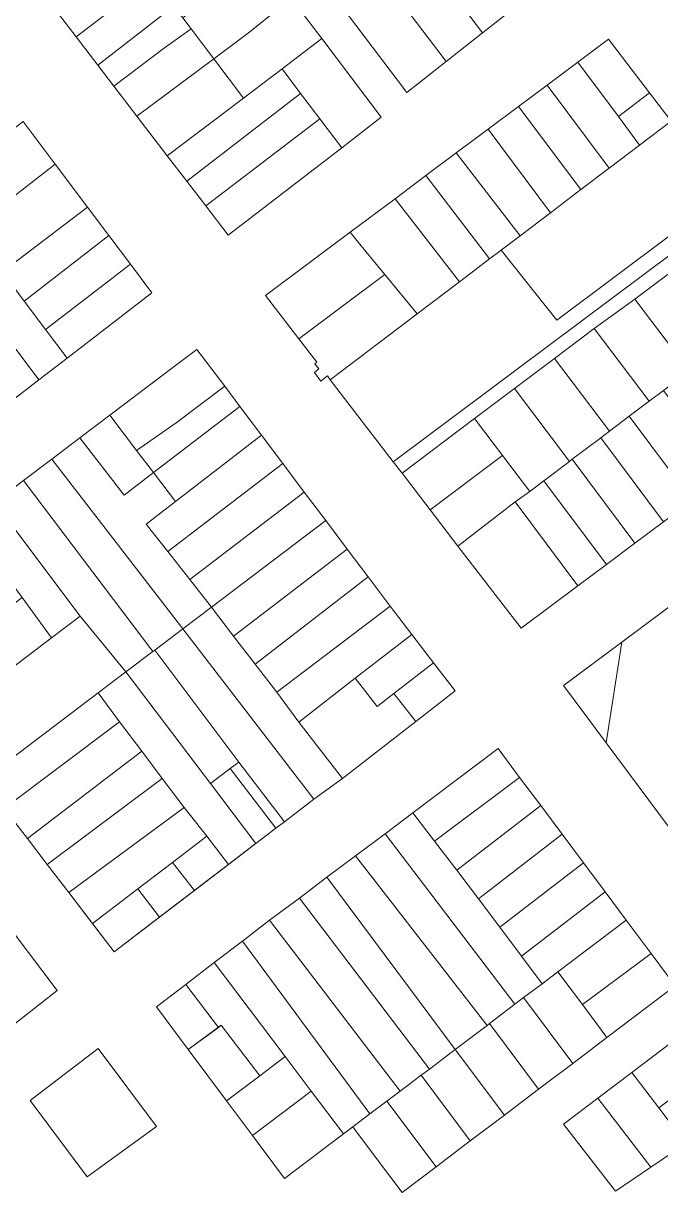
# Model space of a CAD drawing. Header units: metres. Extents: x 3873 to 16340, y -5213 to 3289.
# Drawn here: x 4250.5 to 4429, y 429.7 to 757.2 of the extents above; entities that cross this region are included whole.
import ezdxf

# ---------------------------------------------------------------- set-up
doc = ezdxf.new("R2010")
doc.units = ezdxf.units.M
doc.layers.add('CONTEXTO-MANZANAS', color=8, linetype='Continuous', lineweight=0, plot=False)
doc.layers.add('CONTEXTO-PARCELAS', color=9, linetype='Continuous', lineweight=0, plot=False)

msp = doc.modelspace()

# ---------------------------------------------------------------- linework, layer by layer
at = {"layer": 'CONTEXTO-MANZANAS'}
for points in [[(4327.79, 866.78), (4344.42, 844.88), (4352.28, 834.53), (4360.15, 824.17), (4368.01, 813.82), (4375.88, 803.46), (4383.74, 793.11), (4400.37, 771.21), (4389.36, 762.56), (4379.14, 754.53), (4368.91, 746.5), (4357.9, 737.85), (4341.27, 759.76), (4333.4, 770.11), (4325.54, 780.47), (4317.67, 790.82), (4309.81, 801.17), (4301.95, 811.53), (4285.32, 833.43), (4296.33, 842.08), (4306.55, 850.1), (4316.78, 858.13), (4327.79, 866.78)], [(4278.22, 826.54), (4293.35, 806.6), (4301.32, 796.1), (4308.44, 786.7), (4317.25, 775.1), (4325.5, 764.2), (4334.07, 752.92), (4350.75, 730.92), (4339.66, 722.35), (4307.85, 697.82), (4301.57, 706.04), (4296.25, 712.95), (4290.78, 720.04), (4282.28, 731.17), (4275.82, 739.57), (4271.28, 745.49), (4265.22, 753.39), (4234.82, 793.04), (4260.94, 813.2), (4278.22, 826.54)], [(4429.85, 617.57), (4421.85, 611.6), (4413.85, 605.64), (4405.82, 599.64), (4389.91, 587.76), (4372.22, 610.79), (4364.47, 620.92), (4356.57, 631.2), (4354.13, 634.39), (4336.47, 657.35), (4335.66, 658.42), (4333.82, 657.01), (4332, 659.39), (4333.22, 660.45), (4332.1, 661.85), (4332.66, 662.32), (4327.69, 668.79), (4318.32, 680.98), (4342.03, 698.7), (4354.6, 708.07), (4363.28, 714.57), (4371.75, 720.89), (4380.66, 727.54), (4389.16, 733.89), (4397.25, 739.92), (4405.82, 746.32), (4414.41, 752.73)], [(4414.41, 752.73), (4425.91, 737.75), (4432, 729.82)], [(4250.41, 729.73), (4259.41, 717.73), (4268.44, 705.73), (4274.44, 697.73), (4280.44, 689.76), (4286.44, 681.76), (4262.69, 663.42), (4254.78, 657.32), (4246.85, 651.2)], [(4242.38, 623.01), (4250.5, 629.17), (4258.41, 635.14), (4266.32, 641.14), (4274.66, 647.45), (4292.35, 660.79), (4299.07, 665.86), (4306.88, 655.55), (4311.16, 649.89), (4317.16, 641.89), (4323.19, 633.89), (4329.19, 625.92), (4335.22, 617.92), (4341.22, 609.95), (4347.1, 602.14), (4353.28, 593.95), (4359.28, 585.98), (4365.36, 578.1), (4371.49, 570.2), (4360.43, 561.62), (4339.88, 545.69), (4331.88, 539.89), (4323.59, 533.57), (4321.17, 531.73), (4315.63, 527.51), (4314.98, 527.01), (4307.69, 521.42), (4288.35, 506.64), (4275.91, 497.14), (4269.44, 505.57)], [(4448.33, 606.41), (4478.18, 566.3), (4485.35, 556.68), (4492.51, 547.05), (4499.68, 537.42), (4506.84, 527.8), (4514.01, 518.17), (4490.77, 500.82), (4467.53, 483.48), (4460.36, 493.1), (4453.2, 502.73), (4446.03, 512.36), (4438.87, 521.98), (4431.7, 531.61), (4413.79, 555.67), (4401.85, 571.72), (4418.12, 583.86), (4448.33, 606.41)], [(4269.44, 505.57), (4263.19, 513.73), (4257.16, 521.6), (4251.57, 528.89), (4245.1, 537.29)], [(4247.85, 502.23), (4259.94, 486.29), (4244.19, 473.95)]]:
    msp.add_lwpolyline(points, dxfattribs=at)
at = {"layer": 'CONTEXTO-PARCELAS'}
for points in [[(4265.22, 753.39), (4234.82, 793.04), (4260.94, 813.2), (4276.19, 793.42), (4284.13, 783.13), (4291.47, 773.6), (4286.63, 769.95), (4282.6, 766.76), (4265.22, 753.39)], [(4265.22, 753.39), (4234.82, 793.04), (4260.94, 813.2), (4276.19, 793.42), (4284.13, 783.13), (4291.47, 773.6), (4286.63, 769.95), (4282.6, 766.76), (4265.22, 753.39)], [(4265.22, 753.39), (4234.82, 793.04), (4260.94, 813.2), (4276.19, 793.42), (4284.13, 783.13), (4291.47, 773.6), (4286.63, 769.95), (4282.6, 766.76), (4265.22, 753.39)], [(4379.14, 754.53), (4362.5, 776.43), (4363.33, 777.08), (4372.73, 784.46), (4389.36, 762.56), (4379.14, 754.53)], [(4379.14, 754.53), (4362.5, 776.43), (4363.33, 777.08), (4372.73, 784.46), (4389.36, 762.56), (4379.14, 754.53)], [(4379.14, 754.53), (4362.5, 776.43), (4363.33, 777.08), (4372.73, 784.46), (4389.36, 762.56), (4379.14, 754.53)], [(4368.91, 746.5), (4352.28, 768.4), (4362.5, 776.43), (4379.14, 754.53), (4368.91, 746.5)], [(4368.91, 746.5), (4352.28, 768.4), (4362.5, 776.43), (4379.14, 754.53), (4368.91, 746.5)], [(4368.91, 746.5), (4352.28, 768.4), (4362.5, 776.43), (4379.14, 754.53), (4368.91, 746.5)], [(4303.82, 747.29), (4297.47, 755.67), (4295.13, 758.73), (4317.25, 775.1), (4325.5, 764.2), (4313.94, 754.85), (4303.82, 747.29)], [(4303.82, 747.29), (4297.47, 755.67), (4295.13, 758.73), (4317.25, 775.1), (4325.5, 764.2), (4313.94, 754.85), (4303.82, 747.29)], [(4303.82, 747.29), (4297.47, 755.67), (4295.13, 758.73), (4317.25, 775.1), (4325.5, 764.2), (4313.94, 754.85), (4303.82, 747.29)], [(4286.63, 769.95), (4292.64, 762.02), (4271.28, 745.49), (4265.22, 753.39), (4282.6, 766.76), (4286.63, 769.95)], [(4286.63, 769.95), (4292.64, 762.02), (4271.28, 745.49), (4265.22, 753.39), (4282.6, 766.76), (4286.63, 769.95)], [(4341.27, 759.76), (4352.28, 768.4), (4368.91, 746.5), (4357.9, 737.85), (4341.27, 759.76)], [(4341.27, 759.76), (4352.28, 768.4), (4368.91, 746.5), (4357.9, 737.85), (4341.27, 759.76)], [(4341.27, 759.76), (4352.28, 768.4), (4368.91, 746.5), (4357.9, 737.85), (4341.27, 759.76)], [(4303.82, 747.29), (4313.94, 754.85), (4325.5, 764.2), (4334.07, 752.92), (4322.94, 744.45), (4312.16, 736.26), (4303.82, 747.29)], [(4303.82, 747.29), (4313.94, 754.85), (4325.5, 764.2), (4334.07, 752.92), (4322.94, 744.45), (4312.16, 736.26), (4303.82, 747.29)], [(4303.82, 747.29), (4313.94, 754.85), (4325.5, 764.2), (4334.07, 752.92), (4322.94, 744.45), (4312.16, 736.26), (4303.82, 747.29)], [(4271.28, 745.49), (4292.64, 762.02), (4295.13, 758.73), (4297.47, 755.67), (4289.6, 750.04), (4275.82, 739.57), (4271.28, 745.49)], [(4271.28, 745.49), (4292.64, 762.02), (4295.13, 758.73), (4297.47, 755.67), (4289.6, 750.04), (4275.82, 739.57), (4271.28, 745.49)], [(4289.6, 750.04), (4297.47, 755.67), (4303.82, 747.29), (4282.28, 731.17), (4275.82, 739.57), (4289.6, 750.04)], [(4289.6, 750.04), (4297.47, 755.67), (4303.82, 747.29), (4282.28, 731.17), (4275.82, 739.57), (4289.6, 750.04)], [(4289.6, 750.04), (4297.47, 755.67), (4303.82, 747.29), (4282.28, 731.17), (4275.82, 739.57), (4289.6, 750.04)], [(4333.57, 730.42), (4328.16, 737.54), (4322.94, 744.45), (4334.07, 752.92), (4350.75, 730.92), (4339.66, 722.35), (4333.57, 730.42)], [(4333.57, 730.42), (4328.16, 737.54), (4322.94, 744.45), (4334.07, 752.92), (4350.75, 730.92), (4339.66, 722.35), (4333.57, 730.42)], [(4333.57, 730.42), (4328.16, 737.54), (4322.94, 744.45), (4334.07, 752.92), (4350.75, 730.92), (4339.66, 722.35), (4333.57, 730.42)], [(4405.82, 746.32), (4414.41, 752.73), (4425.91, 737.75), (4417.2, 731.06), (4405.82, 746.32)], [(4405.82, 746.32), (4414.41, 752.73), (4425.91, 737.75), (4417.2, 731.06), (4405.82, 746.32)], [(4282.28, 731.17), (4303.82, 747.29), (4312.16, 736.26), (4290.78, 720.04), (4282.28, 731.17)], [(4282.28, 731.17), (4303.82, 747.29), (4312.16, 736.26), (4290.78, 720.04), (4282.28, 731.17)], [(4282.28, 731.17), (4303.82, 747.29), (4312.16, 736.26), (4290.78, 720.04), (4282.28, 731.17)], [(4290.78, 720.04), (4312.16, 736.26), (4322.94, 744.45), (4328.16, 737.54), (4296.25, 712.95), (4290.78, 720.04)], [(4290.78, 720.04), (4312.16, 736.26), (4322.94, 744.45), (4328.16, 737.54), (4296.25, 712.95), (4290.78, 720.04)], [(4290.78, 720.04), (4312.16, 736.26), (4322.94, 744.45), (4328.16, 737.54), (4296.25, 712.95), (4290.78, 720.04)], [(4397.25, 739.92), (4405.82, 746.32), (4417.2, 731.06), (4423.13, 723.1), (4414.63, 716.64), (4397.25, 739.92)], [(4397.25, 739.92), (4405.82, 746.32), (4417.2, 731.06), (4423.13, 723.1), (4414.63, 716.64), (4397.25, 739.92)], [(4296.25, 712.95), (4328.16, 737.54), (4333.57, 730.42), (4301.57, 706.04), (4296.25, 712.95)], [(4296.25, 712.95), (4328.16, 737.54), (4333.57, 730.42), (4301.57, 706.04), (4296.25, 712.95)], [(4296.25, 712.95), (4328.16, 737.54), (4333.57, 730.42), (4301.57, 706.04), (4296.25, 712.95)], [(4389.16, 733.89), (4397.25, 739.92), (4414.63, 716.64), (4406.72, 710.64), (4389.16, 733.89)], [(4389.16, 733.89), (4397.25, 739.92), (4414.63, 716.64), (4406.72, 710.64), (4389.16, 733.89)], [(4417.2, 731.06), (4425.91, 737.75), (4432, 729.82), (4423.13, 723.1), (4417.2, 731.06)], [(4417.2, 731.06), (4425.91, 737.75), (4432, 729.82), (4423.13, 723.1), (4417.2, 731.06)], [(4398.16, 704.14), (4380.66, 727.54), (4389.16, 733.89), (4406.72, 710.64), (4398.16, 704.14)], [(4398.16, 704.14), (4380.66, 727.54), (4389.16, 733.89), (4406.72, 710.64), (4398.16, 704.14)], [(4307.85, 697.82), (4301.57, 706.04), (4333.57, 730.42), (4339.66, 722.35), (4307.85, 697.82)], [(4307.85, 697.82), (4301.57, 706.04), (4333.57, 730.42), (4339.66, 722.35), (4307.85, 697.82)], [(4307.85, 697.82), (4301.57, 706.04), (4333.57, 730.42), (4339.66, 722.35), (4307.85, 697.82)], [(4202.99, 692.94), (4250.41, 729.73), (4259.41, 717.73), (4212.06, 680.99), (4202.99, 692.94)], [(4202.99, 692.94), (4250.41, 729.73), (4259.41, 717.73), (4212.06, 680.99), (4202.99, 692.94)], [(4389.63, 697.67), (4371.75, 720.89), (4380.66, 727.54), (4398.16, 704.14), (4389.63, 697.67)], [(4389.63, 697.67), (4371.75, 720.89), (4380.66, 727.54), (4398.16, 704.14), (4389.63, 697.67)], [(4389.63, 697.67), (4398.16, 704.14), (4406.72, 710.64), (4414.63, 716.64), (4423.13, 723.1), (4432, 729.82), (4447.53, 709.6), (4399.91, 674.07), (4384.38, 693.67), (4389.63, 697.67)], [(4389.63, 697.67), (4398.16, 704.14), (4406.72, 710.64), (4414.63, 716.64), (4423.13, 723.1), (4432, 729.82), (4447.53, 709.6), (4399.91, 674.07), (4384.38, 693.67), (4389.63, 697.67)], [(4381.1, 691.2), (4363.28, 714.57), (4371.75, 720.89), (4389.63, 697.67), (4384.38, 693.67), (4381.1, 691.2)], [(4381.1, 691.2), (4363.28, 714.57), (4371.75, 720.89), (4389.63, 697.67), (4384.38, 693.67), (4381.1, 691.2)], [(4228.47, 675.07), (4228.82, 674.64), (4220.72, 668.67), (4212.06, 680.99), (4259.41, 717.73), (4268.44, 705.73), (4244.57, 687.57), (4236.6, 681.51), (4228.47, 675.07)], [(4228.47, 675.07), (4228.82, 674.64), (4220.72, 668.67), (4212.06, 680.99), (4259.41, 717.73), (4268.44, 705.73), (4244.57, 687.57), (4236.6, 681.51), (4228.47, 675.07)], [(4354.6, 708.07), (4363.28, 714.57), (4381.1, 691.2), (4372.69, 684.82), (4354.6, 708.07)], [(4354.6, 708.07), (4363.28, 714.57), (4381.1, 691.2), (4372.69, 684.82), (4354.6, 708.07)], [(4360.85, 675.82), (4372.69, 684.82), (4381.1, 691.2), (4384.38, 693.67), (4399.91, 674.07), (4447.53, 709.6), (4450.19, 706.14), (4354.13, 634.39), (4336.47, 657.35), (4360.85, 675.82)], [(4360.85, 675.82), (4372.69, 684.82), (4381.1, 691.2), (4384.38, 693.67), (4399.91, 674.07), (4447.53, 709.6), (4450.19, 706.14), (4354.13, 634.39), (4336.47, 657.35), (4360.85, 675.82)], [(4342.03, 698.7), (4354.6, 708.07), (4372.69, 684.82), (4360.85, 675.82), (4351.78, 686.82), (4350.75, 688.07), (4344.32, 695.92), (4342.03, 698.7)], [(4342.03, 698.7), (4354.6, 708.07), (4372.69, 684.82), (4360.85, 675.82), (4351.78, 686.82), (4350.75, 688.07), (4344.32, 695.92), (4342.03, 698.7)], [(4244.57, 687.57), (4268.44, 705.73), (4274.44, 697.73), (4250.69, 679.42), (4244.57, 687.57)], [(4244.57, 687.57), (4268.44, 705.73), (4274.44, 697.73), (4250.69, 679.42), (4244.57, 687.57)], [(4410.44, 671.7), (4399.25, 663.29), (4388.07, 654.89), (4376.88, 646.48), (4356.57, 631.2), (4354.13, 634.39), (4450.19, 706.14), (4452.63, 702.95), (4433.41, 688.6), (4421.78, 679.92), (4410.44, 671.7)], [(4410.44, 671.7), (4399.25, 663.29), (4388.07, 654.89), (4376.88, 646.48), (4356.57, 631.2), (4354.13, 634.39), (4450.19, 706.14), (4452.63, 702.95), (4433.41, 688.6), (4421.78, 679.92), (4410.44, 671.7)], [(4256.69, 671.42), (4250.69, 679.42), (4274.44, 697.73), (4280.44, 689.76), (4256.69, 671.42)], [(4256.69, 671.42), (4250.69, 679.42), (4274.44, 697.73), (4280.44, 689.76), (4256.69, 671.42)], [(4318.32, 680.98), (4342.03, 698.7), (4344.32, 695.92), (4350.75, 688.07), (4351.78, 686.82), (4327.69, 668.79), (4318.32, 680.98)], [(4318.32, 680.98), (4342.03, 698.7), (4344.32, 695.92), (4350.75, 688.07), (4351.78, 686.82), (4327.69, 668.79), (4318.32, 680.98)], [(4256.69, 671.42), (4280.44, 689.76), (4286.44, 681.76), (4262.69, 663.42), (4256.69, 671.42)], [(4256.69, 671.42), (4280.44, 689.76), (4286.44, 681.76), (4262.69, 663.42), (4256.69, 671.42)], [(4437.03, 659.85), (4421.78, 679.92), (4433.41, 688.6), (4440.72, 678.92), (4448.53, 668.57), (4439.38, 661.64), (4437.03, 659.85)], [(4437.03, 659.85), (4421.78, 679.92), (4433.41, 688.6), (4440.72, 678.92), (4448.53, 668.57), (4439.38, 661.64), (4437.03, 659.85)], [(4244.57, 687.57), (4250.69, 679.42), (4256.69, 671.42), (4262.69, 663.42), (4254.78, 657.32), (4236.6, 681.51), (4244.57, 687.57)], [(4244.57, 687.57), (4250.69, 679.42), (4256.69, 671.42), (4262.69, 663.42), (4254.78, 657.32), (4236.6, 681.51), (4244.57, 687.57)], [(4360.85, 675.82), (4336.47, 657.35), (4335.66, 658.42), (4333.82, 657.01), (4332, 659.39), (4333.22, 660.45), (4332.1, 661.85), (4332.66, 662.32), (4327.69, 668.79), (4351.78, 686.82), (4360.85, 675.82)], [(4360.85, 675.82), (4336.47, 657.35), (4335.66, 658.42), (4333.82, 657.01), (4332, 659.39), (4333.22, 660.45), (4332.1, 661.85), (4332.66, 662.32), (4327.69, 668.79), (4351.78, 686.82), (4360.85, 675.82)], [(4228.82, 674.64), (4228.47, 675.07), (4236.6, 681.51), (4254.78, 657.32), (4246.85, 651.2), (4228.82, 674.64)], [(4228.82, 674.64), (4228.47, 675.07), (4236.6, 681.51), (4254.78, 657.32), (4246.85, 651.2), (4228.82, 674.64)], [(4425.85, 651.39), (4410.44, 671.7), (4421.78, 679.92), (4437.03, 659.85), (4429.82, 654.39), (4425.85, 651.39)], [(4425.85, 651.39), (4410.44, 671.7), (4421.78, 679.92), (4437.03, 659.85), (4429.82, 654.39), (4425.85, 651.39)], [(4414.69, 642.95), (4399.25, 663.29), (4410.44, 671.7), (4425.85, 651.39), (4420.25, 647.17), (4414.69, 642.95)], [(4414.69, 642.95), (4399.25, 663.29), (4410.44, 671.7), (4425.85, 651.39), (4420.25, 647.17), (4414.69, 642.95)], [(4274.66, 647.45), (4292.35, 660.79), (4299.07, 665.86), (4306.88, 655.55), (4293.32, 645.29), (4282.18, 637.57), (4274.66, 647.45)], [(4274.66, 647.45), (4292.35, 660.79), (4299.07, 665.86), (4306.88, 655.55), (4293.32, 645.29), (4282.18, 637.57), (4274.66, 647.45)], [(4403.53, 634.48), (4388.07, 654.89), (4399.25, 663.29), (4414.69, 642.95), (4412.28, 641.1), (4404.28, 635.1), (4403.53, 634.48)], [(4403.53, 634.48), (4388.07, 654.89), (4399.25, 663.29), (4414.69, 642.95), (4412.28, 641.1), (4404.28, 635.1), (4403.53, 634.48)], [(4282.18, 637.57), (4293.32, 645.29), (4306.88, 655.55), (4311.16, 649.89), (4286.91, 631.35), (4282.18, 637.57)], [(4282.18, 637.57), (4293.32, 645.29), (4306.88, 655.55), (4311.16, 649.89), (4286.91, 631.35), (4282.18, 637.57)], [(4392.38, 626.04), (4384.69, 636.17), (4376.88, 646.48), (4388.07, 654.89), (4403.53, 634.48), (4396.28, 629.1), (4392.38, 626.04)], [(4392.38, 626.04), (4384.69, 636.17), (4376.88, 646.48), (4388.07, 654.89), (4403.53, 634.48), (4396.28, 629.1), (4392.38, 626.04)], [(4425.85, 651.39), (4429.82, 654.39), (4447.47, 630.73), (4437.88, 623.57), (4420.25, 647.17), (4425.85, 651.39)], [(4425.85, 651.39), (4429.82, 654.39), (4447.47, 630.73), (4437.88, 623.57), (4420.25, 647.17), (4425.85, 651.39)], [(4286.91, 631.35), (4311.16, 649.89), (4317.16, 641.89), (4293.07, 623.29), (4286.91, 631.35)], [(4286.91, 631.35), (4311.16, 649.89), (4317.16, 641.89), (4293.07, 623.29), (4286.91, 631.35)], [(4266.32, 641.14), (4274.66, 647.45), (4282.18, 637.57), (4286.91, 631.35), (4278.66, 625.07), (4266.32, 641.14)], [(4266.32, 641.14), (4274.66, 647.45), (4282.18, 637.57), (4286.91, 631.35), (4278.66, 625.07), (4266.32, 641.14)], [(4356.57, 631.2), (4376.88, 646.48), (4384.69, 636.17), (4364.47, 620.92), (4356.57, 631.2)], [(4356.57, 631.2), (4376.88, 646.48), (4384.69, 636.17), (4364.47, 620.92), (4356.57, 631.2)], [(4429.85, 617.57), (4412.28, 641.1), (4414.69, 642.95), (4420.25, 647.17), (4437.88, 623.57), (4429.85, 617.57)], [(4429.85, 617.57), (4412.28, 641.1), (4414.69, 642.95), (4420.25, 647.17), (4437.88, 623.57), (4429.85, 617.57)], [(4293.07, 623.29), (4317.16, 641.89), (4323.19, 633.89), (4290.91, 609.26), (4284.88, 616.95), (4293.07, 623.29)], [(4293.07, 623.29), (4317.16, 641.89), (4323.19, 633.89), (4290.91, 609.26), (4284.88, 616.95), (4293.07, 623.29)], [(4266.32, 641.14), (4278.66, 625.07), (4286.91, 631.35), (4293.07, 623.29), (4284.88, 616.95), (4290.91, 609.26), (4297.1, 601.39), (4303.13, 593.67), (4295.1, 587.57), (4258.41, 635.14), (4266.32, 641.14)], [(4266.32, 641.14), (4278.66, 625.07), (4286.91, 631.35), (4293.07, 623.29), (4284.88, 616.95), (4290.91, 609.26), (4297.1, 601.39), (4303.13, 593.67), (4295.1, 587.57), (4258.41, 635.14), (4266.32, 641.14)], [(4404.28, 635.1), (4412.28, 641.1), (4429.85, 617.57), (4421.85, 611.6), (4404.28, 635.1)], [(4404.28, 635.1), (4412.28, 641.1), (4429.85, 617.57), (4421.85, 611.6), (4404.28, 635.1)], [(4364.47, 620.92), (4384.69, 636.17), (4392.38, 626.04), (4388.25, 623.14), (4372.22, 610.79), (4364.47, 620.92)], [(4364.47, 620.92), (4384.69, 636.17), (4392.38, 626.04), (4388.25, 623.14), (4372.22, 610.79), (4364.47, 620.92)], [(4250.5, 629.17), (4258.41, 635.14), (4295.1, 587.57), (4287.32, 581.67), (4286.73, 581.22), (4250.5, 629.17)], [(4250.5, 629.17), (4258.41, 635.14), (4295.1, 587.57), (4287.32, 581.67), (4286.73, 581.22), (4250.5, 629.17)], [(4297.1, 601.39), (4290.91, 609.26), (4323.19, 633.89), (4329.19, 625.92), (4297.1, 601.39)], [(4297.1, 601.39), (4290.91, 609.26), (4323.19, 633.89), (4329.19, 625.92), (4297.1, 601.39)], [(4403.53, 634.48), (4404.28, 635.1), (4421.85, 611.6), (4413.85, 605.64), (4396.28, 629.1), (4403.53, 634.48)], [(4403.53, 634.48), (4404.28, 635.1), (4421.85, 611.6), (4413.85, 605.64), (4396.28, 629.1), (4403.53, 634.48)], [(4242.38, 623.01), (4250.5, 629.17), (4286.73, 581.22), (4279.19, 575.54), (4266.35, 591.17), (4242.38, 623.01)], [(4242.38, 623.01), (4250.5, 629.17), (4286.73, 581.22), (4279.19, 575.54), (4266.35, 591.17), (4242.38, 623.01)], [(4405.82, 599.64), (4388.25, 623.14), (4392.38, 626.04), (4396.28, 629.1), (4413.85, 605.64), (4405.82, 599.64)], [(4405.82, 599.64), (4388.25, 623.14), (4392.38, 626.04), (4396.28, 629.1), (4413.85, 605.64), (4405.82, 599.64)], [(4297.1, 601.39), (4329.19, 625.92), (4335.22, 617.92), (4303.13, 593.67), (4297.1, 601.39)], [(4297.1, 601.39), (4329.19, 625.92), (4335.22, 617.92), (4303.13, 593.67), (4297.1, 601.39)], [(4242.38, 623.01), (4266.35, 591.17), (4258.32, 585.07), (4250.1, 596.42), (4234.53, 617.1), (4242.38, 623.01)], [(4242.38, 623.01), (4266.35, 591.17), (4258.32, 585.07), (4250.1, 596.42), (4234.53, 617.1), (4242.38, 623.01)], [(4388.25, 623.14), (4405.82, 599.64), (4389.91, 587.76), (4372.22, 610.79), (4388.25, 623.14)], [(4388.25, 623.14), (4405.82, 599.64), (4389.91, 587.76), (4372.22, 610.79), (4388.25, 623.14)], [(4309.35, 585.57), (4303.13, 593.67), (4335.22, 617.92), (4341.22, 609.95), (4309.35, 585.57)], [(4309.35, 585.57), (4303.13, 593.67), (4335.22, 617.92), (4341.22, 609.95), (4309.35, 585.57)], [(4309.35, 585.57), (4341.22, 609.95), (4347.1, 602.14), (4315.44, 577.67), (4309.35, 585.57)], [(4309.35, 585.57), (4341.22, 609.95), (4347.1, 602.14), (4315.44, 577.67), (4309.35, 585.57)], [(4413.79, 555.67), (4418.12, 583.86), (4448.33, 606.41), (4478.18, 566.3), (4454.94, 548.96), (4431.7, 531.61), (4413.79, 555.67)], [(4413.79, 555.67), (4418.12, 583.86), (4448.33, 606.41), (4478.18, 566.3), (4454.94, 548.96), (4431.7, 531.61), (4413.79, 555.67)], [(4413.79, 555.67), (4418.12, 583.86), (4448.33, 606.41), (4478.18, 566.3), (4454.94, 548.96), (4431.7, 531.61), (4413.79, 555.67)], [(4315.44, 577.67), (4347.1, 602.14), (4353.28, 593.95), (4321.44, 569.85), (4315.44, 577.67)], [(4315.44, 577.67), (4347.1, 602.14), (4353.28, 593.95), (4321.44, 569.85), (4315.44, 577.67)], [(4226.82, 561.17), (4218.29, 572.26), (4225.78, 577.98), (4234.1, 584.29), (4241.88, 590.2), (4250.1, 596.42), (4258.32, 585.07), (4243.69, 573.98), (4226.82, 561.17)], [(4226.82, 561.17), (4218.29, 572.26), (4225.78, 577.98), (4234.1, 584.29), (4241.88, 590.2), (4250.1, 596.42), (4258.32, 585.07), (4243.69, 573.98), (4226.82, 561.17)], [(4303.13, 593.67), (4309.35, 585.57), (4315.44, 577.67), (4321.44, 569.85), (4327.63, 561.49), (4339.88, 545.69), (4331.88, 539.89), (4295.1, 587.57), (4303.13, 593.67)], [(4303.13, 593.67), (4309.35, 585.57), (4315.44, 577.67), (4321.44, 569.85), (4327.63, 561.49), (4339.88, 545.69), (4331.88, 539.89), (4295.1, 587.57), (4303.13, 593.67)], [(4327.63, 561.49), (4321.44, 569.85), (4353.28, 593.95), (4359.28, 585.98), (4343.43, 573.75), (4327.63, 561.49)], [(4327.63, 561.49), (4321.44, 569.85), (4353.28, 593.95), (4359.28, 585.98), (4343.43, 573.75), (4327.63, 561.49)], [(4228.16, 559.42), (4244.78, 572.67), (4243.69, 573.98), (4258.32, 585.07), (4266.35, 591.17), (4279.19, 575.54), (4271.38, 569.64), (4239.07, 545.2), (4228.16, 559.42)], [(4228.16, 559.42), (4244.78, 572.67), (4243.69, 573.98), (4258.32, 585.07), (4266.35, 591.17), (4279.19, 575.54), (4271.38, 569.64), (4239.07, 545.2), (4228.16, 559.42)], [(4287.32, 581.67), (4295.1, 587.57), (4331.88, 539.89), (4323.59, 533.57), (4310.85, 550.3), (4287.32, 581.67)], [(4287.32, 581.67), (4295.1, 587.57), (4331.88, 539.89), (4323.59, 533.57), (4310.85, 550.3), (4287.32, 581.67)], [(4359.28, 585.98), (4365.36, 578.1), (4354.3, 569.52), (4349.56, 565.85), (4343.43, 573.75), (4359.28, 585.98)], [(4359.28, 585.98), (4365.36, 578.1), (4354.3, 569.52), (4349.56, 565.85), (4343.43, 573.75), (4359.28, 585.98)], [(4402.09, 571.9), (4418.12, 583.86), (4413.79, 555.67), (4401.85, 571.72), (4402.09, 571.9)], [(4402.09, 571.9), (4418.12, 583.86), (4413.79, 555.67), (4401.85, 571.72), (4402.09, 571.9)], [(4402.09, 571.9), (4418.12, 583.86), (4413.79, 555.67), (4401.85, 571.72), (4402.09, 571.9)], [(4287.32, 581.67), (4310.85, 550.3), (4308.43, 548.46), (4302.89, 544.24), (4279.19, 575.54), (4286.73, 581.22), (4287.32, 581.67)], [(4287.32, 581.67), (4310.85, 550.3), (4308.43, 548.46), (4302.89, 544.24), (4279.19, 575.54), (4286.73, 581.22), (4287.32, 581.67)], [(4360.43, 561.62), (4354.3, 569.52), (4365.36, 578.1), (4371.49, 570.2), (4360.43, 561.62)], [(4360.43, 561.62), (4354.3, 569.52), (4365.36, 578.1), (4371.49, 570.2), (4360.43, 561.62)], [(4289.38, 545.73), (4283.63, 553.35), (4277.44, 561.57), (4271.38, 569.64), (4279.19, 575.54), (4302.89, 544.24), (4315.63, 527.51), (4307.93, 521.61), (4301.86, 529.55), (4295.5, 537.6), (4289.38, 545.73)], [(4289.38, 545.73), (4283.63, 553.35), (4277.44, 561.57), (4271.38, 569.64), (4279.19, 575.54), (4302.89, 544.24), (4315.63, 527.51), (4307.93, 521.61), (4301.86, 529.55), (4295.5, 537.6), (4289.38, 545.73)], [(4354.3, 569.52), (4360.43, 561.62), (4339.88, 545.69), (4327.63, 561.49), (4343.43, 573.75), (4349.56, 565.85), (4354.3, 569.52)], [(4354.3, 569.52), (4360.43, 561.62), (4339.88, 545.69), (4327.63, 561.49), (4343.43, 573.75), (4349.56, 565.85), (4354.3, 569.52)], [(4239.07, 545.2), (4271.38, 569.64), (4277.44, 561.57), (4245.1, 537.29), (4239.07, 545.2)], [(4239.07, 545.2), (4271.38, 569.64), (4277.44, 561.57), (4245.1, 537.29), (4239.07, 545.2)], [(4245.1, 537.29), (4277.44, 561.57), (4283.63, 553.35), (4251.57, 528.89), (4245.1, 537.29)], [(4245.1, 537.29), (4277.44, 561.57), (4283.63, 553.35), (4251.57, 528.89), (4245.1, 537.29)], [(4359.63, 536.1), (4383.47, 554.1), (4389.53, 545.98), (4365.69, 528.14), (4359.63, 536.1)], [(4359.63, 536.1), (4383.47, 554.1), (4389.53, 545.98), (4365.69, 528.14), (4359.63, 536.1)], [(4257.16, 521.6), (4251.57, 528.89), (4283.63, 553.35), (4289.38, 545.73), (4257.16, 521.6)], [(4257.16, 521.6), (4251.57, 528.89), (4283.63, 553.35), (4289.38, 545.73), (4257.16, 521.6)], [(4310.85, 550.3), (4323.59, 533.57), (4321.17, 531.73), (4308.43, 548.46), (4310.85, 550.3)], [(4310.85, 550.3), (4323.59, 533.57), (4321.17, 531.73), (4308.43, 548.46), (4310.85, 550.3)], [(4308.43, 548.46), (4321.17, 531.73), (4315.63, 527.51), (4302.89, 544.24), (4308.43, 548.46)], [(4308.43, 548.46), (4321.17, 531.73), (4315.63, 527.51), (4302.89, 544.24), (4308.43, 548.46)], [(4257.16, 521.6), (4289.38, 545.73), (4295.5, 537.6), (4263.19, 513.73), (4257.16, 521.6)], [(4257.16, 521.6), (4289.38, 545.73), (4295.5, 537.6), (4263.19, 513.73), (4257.16, 521.6)], [(4395.43, 538.09), (4371.91, 519.97), (4365.69, 528.14), (4389.53, 545.98), (4395.43, 538.09)], [(4395.43, 538.09), (4371.91, 519.97), (4365.69, 528.14), (4389.53, 545.98), (4395.43, 538.09)], [(4269.83, 505.07), (4263.19, 513.73), (4295.5, 537.6), (4301.86, 529.55), (4292.22, 522.18), (4282.52, 514.77), (4269.83, 505.07)], [(4269.83, 505.07), (4263.19, 513.73), (4295.5, 537.6), (4301.86, 529.55), (4292.22, 522.18), (4282.52, 514.77), (4269.83, 505.07)], [(4377.97, 512.01), (4371.91, 519.97), (4395.43, 538.09), (4401.41, 530.07), (4377.97, 512.01)], [(4377.97, 512.01), (4371.91, 519.97), (4395.43, 538.09), (4401.41, 530.07), (4377.97, 512.01)], [(4390.03, 495.92), (4395.82, 488.2), (4390.63, 484.32), (4388.22, 482.45), (4351.85, 530.2), (4359.63, 536.1), (4365.69, 528.14), (4371.91, 519.97), (4377.97, 512.01), (4383.97, 504.01), (4390.03, 495.92)], [(4390.03, 495.92), (4395.82, 488.2), (4390.63, 484.32), (4388.22, 482.45), (4351.85, 530.2), (4359.63, 536.1), (4365.69, 528.14), (4371.91, 519.97), (4377.97, 512.01), (4383.97, 504.01), (4390.03, 495.92)], [(4307.93, 521.61), (4298.38, 514.31), (4292.22, 522.18), (4301.86, 529.55), (4307.93, 521.61)], [(4307.93, 521.61), (4298.38, 514.31), (4292.22, 522.18), (4301.86, 529.55), (4307.93, 521.61)], [(4343.5, 523.98), (4351.85, 530.2), (4388.22, 482.45), (4381.07, 477.07), (4380.41, 476.54), (4343.5, 523.98)], [(4343.5, 523.98), (4351.85, 530.2), (4388.22, 482.45), (4381.07, 477.07), (4380.41, 476.54), (4343.5, 523.98)], [(4377.97, 512.01), (4401.41, 530.07), (4407.41, 522.04), (4383.97, 504.01), (4377.97, 512.01)], [(4377.97, 512.01), (4401.41, 530.07), (4407.41, 522.04), (4383.97, 504.01), (4377.97, 512.01)], [(4335.5, 518.01), (4343.5, 523.98), (4380.41, 476.54), (4371.5, 469.82), (4335.5, 518.01)], [(4335.5, 518.01), (4343.5, 523.98), (4380.41, 476.54), (4371.5, 469.82), (4335.5, 518.01)], [(4292.22, 522.18), (4298.38, 514.31), (4288.59, 506.82), (4282.52, 514.77), (4292.22, 522.18)], [(4292.22, 522.18), (4298.38, 514.31), (4288.59, 506.82), (4282.52, 514.77), (4292.22, 522.18)], [(4383.97, 504.01), (4407.41, 522.04), (4413.47, 513.92), (4390.03, 495.92), (4383.97, 504.01)], [(4383.97, 504.01), (4407.41, 522.04), (4413.47, 513.92), (4390.03, 495.92), (4383.97, 504.01)], [(4327.82, 512.17), (4335.5, 518.01), (4371.5, 469.82), (4364.22, 464.32), (4327.82, 512.17)], [(4327.82, 512.17), (4335.5, 518.01), (4371.5, 469.82), (4364.22, 464.32), (4327.82, 512.17)], [(4269.83, 505.07), (4282.52, 514.77), (4288.59, 506.82), (4275.91, 497.14), (4269.83, 505.07)], [(4269.83, 505.07), (4282.52, 514.77), (4288.59, 506.82), (4275.91, 497.14), (4269.83, 505.07)], [(4356.03, 458.14), (4319.47, 506.01), (4327.82, 512.17), (4364.22, 464.32), (4361.91, 462.6), (4356.03, 458.14)], [(4356.03, 458.14), (4319.47, 506.01), (4327.82, 512.17), (4364.22, 464.32), (4361.91, 462.6), (4356.03, 458.14)], [(4390.03, 495.92), (4413.47, 513.92), (4419.38, 506.01), (4400.22, 491.54), (4395.82, 488.2), (4390.03, 495.92)], [(4390.03, 495.92), (4413.47, 513.92), (4419.38, 506.01), (4400.22, 491.54), (4395.82, 488.2), (4390.03, 495.92)], [(4319.47, 506.01), (4356.03, 458.14), (4352.35, 455.35), (4347.57, 451.73), (4311.82, 500.17), (4319.47, 506.01)], [(4319.47, 506.01), (4356.03, 458.14), (4352.35, 455.35), (4347.57, 451.73), (4311.82, 500.17), (4319.47, 506.01)], [(4407.1, 482.35), (4400.22, 491.54), (4419.38, 506.01), (4426.35, 496.7), (4407.1, 482.35)], [(4407.1, 482.35), (4400.22, 491.54), (4419.38, 506.01), (4426.35, 496.7), (4407.1, 482.35)], [(4244.19, 473.95), (4232.03, 489.82), (4247.85, 502.23), (4259.94, 486.29), (4244.19, 473.95)], [(4244.19, 473.95), (4232.03, 489.82), (4247.85, 502.23), (4259.94, 486.29), (4244.19, 473.95)], [(4303.94, 494.14), (4311.82, 500.17), (4347.57, 451.73), (4342.78, 448.14), (4340.19, 446.17), (4331.13, 458.14), (4323.83, 467.81), (4303.94, 494.14)], [(4303.94, 494.14), (4311.82, 500.17), (4347.57, 451.73), (4342.78, 448.14), (4340.19, 446.17), (4331.13, 458.14), (4323.83, 467.81), (4303.94, 494.14)], [(4407.1, 482.35), (4426.35, 496.7), (4433.13, 487.6), (4413.97, 473.14), (4407.1, 482.35)], [(4407.1, 482.35), (4426.35, 496.7), (4433.13, 487.6), (4413.97, 473.14), (4407.1, 482.35)], [(4316.69, 462.42), (4305.91, 476.57), (4305.1, 475.98), (4295.99, 488.03), (4303.94, 494.14), (4323.83, 467.81), (4316.69, 462.42)], [(4316.69, 462.42), (4305.91, 476.57), (4305.1, 475.98), (4295.99, 488.03), (4303.94, 494.14), (4323.83, 467.81), (4316.69, 462.42)], [(4390.63, 484.32), (4395.82, 488.2), (4400.22, 491.54), (4407.1, 482.35), (4413.97, 473.14), (4404.41, 465.89), (4390.63, 484.32)], [(4390.63, 484.32), (4395.82, 488.2), (4400.22, 491.54), (4407.1, 482.35), (4413.97, 473.14), (4404.41, 465.89), (4390.63, 484.32)], [(4287.72, 481.7), (4295.99, 488.03), (4305.1, 475.98), (4296.63, 469.79), (4287.72, 481.7)], [(4287.72, 481.7), (4295.99, 488.03), (4305.1, 475.98), (4296.63, 469.79), (4287.72, 481.7)], [(4381.07, 477.07), (4388.22, 482.45), (4390.63, 484.32), (4404.41, 465.89), (4394.85, 458.67), (4381.07, 477.07)], [(4381.07, 477.07), (4388.22, 482.45), (4390.63, 484.32), (4404.41, 465.89), (4394.85, 458.67), (4381.07, 477.07)], [(4307.35, 455.42), (4296.63, 469.79), (4305.91, 476.57), (4316.69, 462.42), (4307.35, 455.42)], [(4307.35, 455.42), (4296.63, 469.79), (4305.91, 476.57), (4316.69, 462.42), (4307.35, 455.42)], [(4307.35, 455.42), (4296.63, 469.79), (4305.91, 476.57), (4316.69, 462.42), (4307.35, 455.42)], [(4380.41, 476.54), (4381.07, 477.07), (4394.85, 458.67), (4385.25, 451.42), (4371.5, 469.82), (4380.41, 476.54)], [(4380.41, 476.54), (4381.07, 477.07), (4394.85, 458.67), (4385.25, 451.42), (4371.5, 469.82), (4380.41, 476.54)], [(4440.3, 477.98), (4447.76, 467.95), (4428.53, 453.41), (4420.99, 463.38), (4440.3, 477.98)], [(4440.3, 477.98), (4447.76, 467.95), (4428.53, 453.41), (4420.99, 463.38), (4440.3, 477.98)], [(4268.35, 434.14), (4252.35, 455.51), (4271.41, 470.1), (4287.78, 448.2), (4268.35, 434.14)], [(4268.35, 434.14), (4252.35, 455.51), (4271.41, 470.1), (4287.78, 448.2), (4268.35, 434.14)], [(4268.35, 434.14), (4252.35, 455.51), (4271.41, 470.1), (4287.78, 448.2), (4268.35, 434.14)], [(4375.69, 444.17), (4361.91, 462.6), (4364.22, 464.32), (4371.5, 469.82), (4385.25, 451.42), (4375.69, 444.17)], [(4375.69, 444.17), (4361.91, 462.6), (4364.22, 464.32), (4371.5, 469.82), (4385.25, 451.42), (4375.69, 444.17)], [(4307.35, 455.42), (4316.69, 462.42), (4323.83, 467.81), (4331.13, 458.14), (4314.63, 445.67), (4307.35, 455.42)], [(4307.35, 455.42), (4316.69, 462.42), (4323.83, 467.81), (4331.13, 458.14), (4314.63, 445.67), (4307.35, 455.42)], [(4428.53, 453.41), (4447.76, 467.95), (4455.21, 457.92), (4436.07, 443.44), (4428.53, 453.41)], [(4428.53, 453.41), (4447.76, 467.95), (4455.21, 457.92), (4436.07, 443.44), (4428.53, 453.41)], [(4366.13, 436.95), (4352.35, 455.35), (4356.03, 458.14), (4361.91, 462.6), (4375.69, 444.17), (4366.13, 436.95)], [(4366.13, 436.95), (4352.35, 455.35), (4356.03, 458.14), (4361.91, 462.6), (4375.69, 444.17), (4366.13, 436.95)], [(4426.33, 436.86), (4411.42, 456.15), (4420.99, 463.38), (4428.53, 453.41), (4436.07, 443.44), (4426.33, 436.86)], [(4426.33, 436.86), (4411.42, 456.15), (4420.99, 463.38), (4428.53, 453.41), (4436.07, 443.44), (4426.33, 436.86)], [(4331.13, 458.14), (4340.19, 446.17), (4323.63, 433.64), (4314.63, 445.67), (4331.13, 458.14)], [(4331.13, 458.14), (4340.19, 446.17), (4323.63, 433.64), (4314.63, 445.67), (4331.13, 458.14)], [(4349.66, 438.92), (4342.78, 448.14), (4347.57, 451.73), (4352.35, 455.35), (4366.13, 436.95), (4356.57, 429.7), (4349.66, 438.92)], [(4349.66, 438.92), (4342.78, 448.14), (4347.57, 451.73), (4352.35, 455.35), (4366.13, 436.95), (4356.57, 429.7), (4349.66, 438.92)], [(4401.85, 448.91), (4411.42, 456.15), (4426.33, 436.86), (4416.36, 430.11), (4401.85, 448.91)], [(4401.85, 448.91), (4411.42, 456.15), (4426.33, 436.86), (4416.36, 430.11), (4401.85, 448.91)]]:
    msp.add_lwpolyline(points, dxfattribs=at)

doc.saveas('drawing.dxf')
